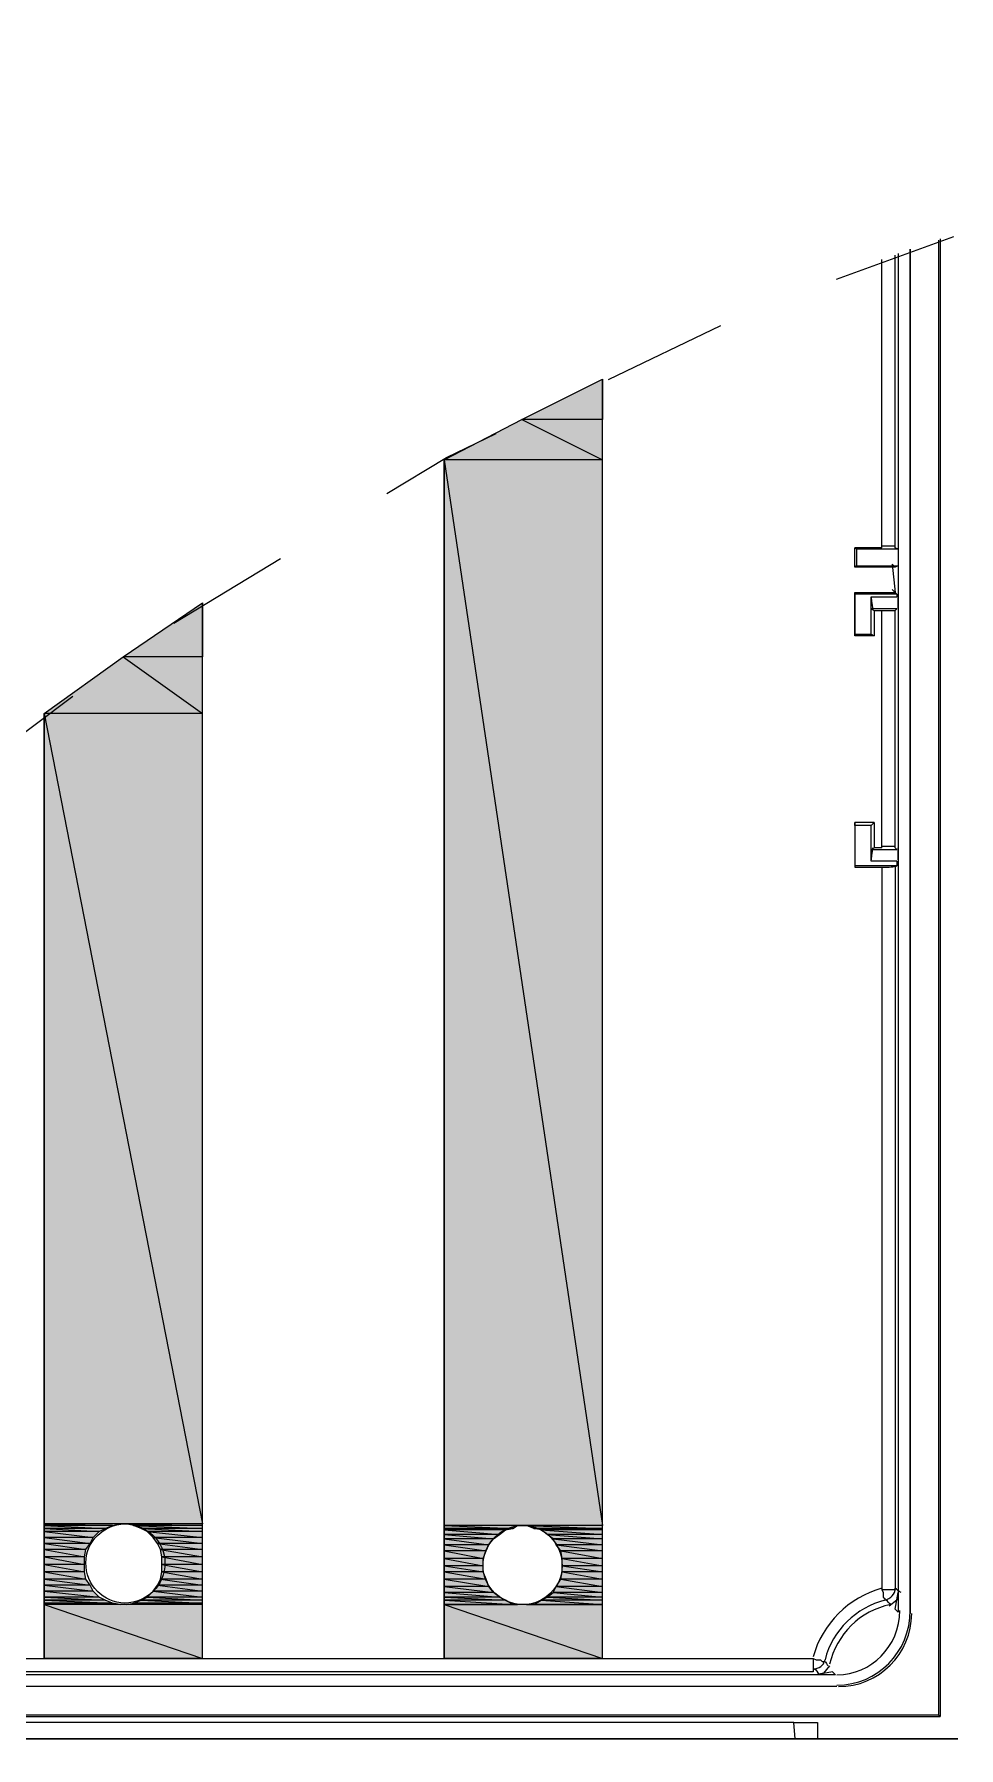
# Model space of a CAD drawing. Header units: metres. Extents: x 2999 to 3164, y 1641 to 1678.
# Drawn here: x 3004.816 to 3005.558, y 1647.654 to 1649.028 of the extents above; entities that cross this region are included whole.
import ezdxf

# ---------------------------------------------------------------- set-up
doc = ezdxf.new("R2010")
doc.units = ezdxf.units.M
doc.linetypes.add('CONTORNO_QUADRO_T', pattern=[0.35, 0.2, -0.15])

msp = doc.modelspace()

# ---------------------------------------------------------------- hatches: boundary and pattern name
at = {"true_color": 0xfecc66}
for points in [[(3005.272, 1648.7515), (3005.272, 1648.7192), (3005.2074, 1648.7192)], [(3004.9512, 1648.5719), (3004.9512, 1648.5288), (3004.8877, 1648.5288)]]:
    msp.add_hatch(color=31, dxfattribs=at).paths.add_polyline_path(points)
h = msp.add_hatch(color=31, dxfattribs=at)
h.paths.add_polyline_path([(3005.272, 1648.7192), (3005.2074, 1648.7192), (3005.272, 1648.6868)])
h.paths.add_polyline_path([(3005.2074, 1648.7192), (3005.272, 1648.6868), (3005.1451, 1648.6868)])
h = msp.add_hatch(color=31, dxfattribs=at)
h.paths.add_polyline_path([(3005.272, 1648.6868), (3005.1451, 1648.6868), (3005.272, 1647.832)])
h.paths.add_polyline_path([(3005.1451, 1648.6868), (3005.272, 1647.832), (3005.1451, 1647.832)])
h = msp.add_hatch(color=31, dxfattribs=at)
h.paths.add_polyline_path([(3004.9512, 1648.5288), (3004.8877, 1648.5288), (3004.9512, 1648.4833)])
h.paths.add_polyline_path([(3004.8877, 1648.5288), (3004.9512, 1648.4833), (3004.8243, 1648.4833)])
h = msp.add_hatch(color=31, dxfattribs=at)
h.paths.add_polyline_path([(3004.9512, 1648.4833), (3004.8243, 1648.4833), (3004.9512, 1647.8332)])
h.paths.add_polyline_path([(3004.8243, 1648.4833), (3004.9512, 1647.8332), (3004.8243, 1647.8332)])
h = msp.add_hatch(color=31, dxfattribs=at)
h.paths.add_polyline_path([(3004.8853, 1647.8332), (3004.8243, 1647.8332), (3004.8793, 1647.832)])
h.paths.add_polyline_path([(3004.8243, 1647.8332), (3004.8793, 1647.832), (3004.8243, 1647.832)])
h = msp.add_hatch(color=31, dxfattribs=at)
h.paths.add_polyline_path([(3004.8793, 1647.832), (3004.8243, 1647.832), (3004.8733, 1647.8296)])
h.paths.add_polyline_path([(3004.8243, 1647.832), (3004.8733, 1647.8296), (3004.8243, 1647.8296)])
h = msp.add_hatch(color=31, dxfattribs=at)
h.paths.add_polyline_path([(3004.8733, 1647.8296), (3004.8243, 1647.8296), (3004.8686, 1647.8272)])
h.paths.add_polyline_path([(3004.8243, 1647.8296), (3004.8686, 1647.8272), (3004.8243, 1647.8272)])
h = msp.add_hatch(color=31, dxfattribs=at)
h.paths.add_polyline_path([(3004.8686, 1647.8272), (3004.8243, 1647.8272), (3004.8638, 1647.8224)])
h.paths.add_polyline_path([(3004.8243, 1647.8272), (3004.8638, 1647.8224), (3004.8243, 1647.8224)])
h = msp.add_hatch(color=31, dxfattribs=at)
h.paths.add_polyline_path([(3004.8638, 1647.8224), (3004.8243, 1647.8224), (3004.8614, 1647.8176)])
h.paths.add_polyline_path([(3004.8243, 1647.8224), (3004.8614, 1647.8176), (3004.8243, 1647.8176)])
h = msp.add_hatch(color=31, dxfattribs=at)
h.paths.add_polyline_path([(3004.9512, 1647.8332), (3004.8901, 1647.8332), (3004.9512, 1647.832)])
h.paths.add_polyline_path([(3004.8901, 1647.8332), (3004.9512, 1647.832), (3004.8961, 1647.832)])
h = msp.add_hatch(color=31, dxfattribs=at)
h.paths.add_polyline_path([(3004.9512, 1647.832), (3004.8961, 1647.832), (3004.9512, 1647.8296)])
h.paths.add_polyline_path([(3004.8961, 1647.832), (3004.9512, 1647.8296), (3004.9021, 1647.8296)])
h = msp.add_hatch(color=31, dxfattribs=at)
h.paths.add_polyline_path([(3004.9512, 1647.8296), (3004.9021, 1647.8296), (3004.9512, 1647.8272)])
h.paths.add_polyline_path([(3004.9021, 1647.8296), (3004.9512, 1647.8272), (3004.9069, 1647.8272)])
h = msp.add_hatch(color=31, dxfattribs=at)
h.paths.add_polyline_path([(3004.9512, 1647.8272), (3004.9069, 1647.8272), (3004.9512, 1647.8224)])
h.paths.add_polyline_path([(3004.9069, 1647.8272), (3004.9512, 1647.8224), (3004.9117, 1647.8224)])
h = msp.add_hatch(color=31, dxfattribs=at)
h.paths.add_polyline_path([(3004.9512, 1647.8224), (3004.9117, 1647.8224), (3004.9512, 1647.8176)])
h.paths.add_polyline_path([(3004.9117, 1647.8224), (3004.9512, 1647.8176), (3004.9152, 1647.8176)])
h = msp.add_hatch(color=31, dxfattribs=at)
h.paths.add_polyline_path([(3005.2038, 1647.832), (3005.1451, 1647.832), (3005.2002, 1647.8296)])
h.paths.add_polyline_path([(3005.1451, 1647.832), (3005.2002, 1647.8296), (3005.1451, 1647.8296)])
h = msp.add_hatch(color=31, dxfattribs=at)
h.paths.add_polyline_path([(3005.2002, 1647.8296), (3005.1451, 1647.8296), (3005.1942, 1647.8284)])
h.paths.add_polyline_path([(3005.1451, 1647.8296), (3005.1942, 1647.8284), (3005.1451, 1647.8284)])
h = msp.add_hatch(color=31, dxfattribs=at)
h.paths.add_polyline_path([(3005.1942, 1647.8284), (3005.1451, 1647.8284), (3005.1894, 1647.8248)])
h.paths.add_polyline_path([(3005.1451, 1647.8284), (3005.1894, 1647.8248), (3005.1451, 1647.8248)])
h = msp.add_hatch(color=31, dxfattribs=at)
h.paths.add_polyline_path([(3005.1894, 1647.8248), (3005.1451, 1647.8248), (3005.1846, 1647.8212)])
h.paths.add_polyline_path([(3005.1451, 1647.8248), (3005.1846, 1647.8212), (3005.1451, 1647.8212)])
h = msp.add_hatch(color=31, dxfattribs=at)
h.paths.add_polyline_path([(3005.272, 1647.832), (3005.211, 1647.832), (3005.272, 1647.8296)])
h.paths.add_polyline_path([(3005.211, 1647.832), (3005.272, 1647.8296), (3005.217, 1647.8296)])
h = msp.add_hatch(color=31, dxfattribs=at)
h.paths.add_polyline_path([(3005.272, 1647.8296), (3005.217, 1647.8296), (3005.272, 1647.8284)])
h.paths.add_polyline_path([(3005.217, 1647.8296), (3005.272, 1647.8284), (3005.2229, 1647.8284)])
h = msp.add_hatch(color=31, dxfattribs=at)
h.paths.add_polyline_path([(3005.272, 1647.8284), (3005.2229, 1647.8284), (3005.272, 1647.8248)])
h.paths.add_polyline_path([(3005.2229, 1647.8284), (3005.272, 1647.8248), (3005.2277, 1647.8248)])
h = msp.add_hatch(color=31, dxfattribs=at)
h.paths.add_polyline_path([(3005.272, 1647.8248), (3005.2277, 1647.8248), (3005.272, 1647.8212)])
h.paths.add_polyline_path([(3005.2277, 1647.8248), (3005.272, 1647.8212), (3005.2325, 1647.8212)])
h = msp.add_hatch(color=31, dxfattribs=at)
h.paths.add_polyline_path([(3004.8614, 1647.8176), (3004.8243, 1647.8176), (3004.8578, 1647.8128)])
h.paths.add_polyline_path([(3004.8243, 1647.8176), (3004.8578, 1647.8128), (3004.8243, 1647.8128)])
h = msp.add_hatch(color=31, dxfattribs=at)
h.paths.add_polyline_path([(3004.8578, 1647.8128), (3004.8243, 1647.8128), (3004.8566, 1647.8068)])
h.paths.add_polyline_path([(3004.8243, 1647.8128), (3004.8566, 1647.8068), (3004.8243, 1647.8068)])
h = msp.add_hatch(color=31, dxfattribs=at)
h.paths.add_polyline_path([(3004.9512, 1647.8176), (3004.9152, 1647.8176), (3004.9512, 1647.8128)])
h.paths.add_polyline_path([(3004.9152, 1647.8176), (3004.9512, 1647.8128), (3004.9176, 1647.8128)])
h = msp.add_hatch(color=31, dxfattribs=at)
h.paths.add_polyline_path([(3004.9512, 1647.8128), (3004.9176, 1647.8128), (3004.9512, 1647.8068)])
h.paths.add_polyline_path([(3004.9176, 1647.8128), (3004.9512, 1647.8068), (3004.9188, 1647.8068)])
h = msp.add_hatch(color=31, dxfattribs=at)
h.paths.add_polyline_path([(3005.1846, 1647.8212), (3005.1451, 1647.8212), (3005.181, 1647.8164)])
h.paths.add_polyline_path([(3005.1451, 1647.8212), (3005.181, 1647.8164), (3005.1451, 1647.8164)])
h = msp.add_hatch(color=31, dxfattribs=at)
h.paths.add_polyline_path([(3005.181, 1647.8164), (3005.1451, 1647.8164), (3005.1787, 1647.8116)])
h.paths.add_polyline_path([(3005.1451, 1647.8164), (3005.1787, 1647.8116), (3005.1451, 1647.8116)])
h = msp.add_hatch(color=31, dxfattribs=at)
h.paths.add_polyline_path([(3005.1787, 1647.8116), (3005.1451, 1647.8116), (3005.1763, 1647.8056)])
h.paths.add_polyline_path([(3005.1451, 1647.8116), (3005.1763, 1647.8056), (3005.1451, 1647.8056)])
h = msp.add_hatch(color=31, dxfattribs=at)
h.paths.add_polyline_path([(3005.272, 1647.8212), (3005.2325, 1647.8212), (3005.272, 1647.8164)])
h.paths.add_polyline_path([(3005.2325, 1647.8212), (3005.272, 1647.8164), (3005.2349, 1647.8164)])
h = msp.add_hatch(color=31, dxfattribs=at)
h.paths.add_polyline_path([(3005.272, 1647.8164), (3005.2349, 1647.8164), (3005.272, 1647.8116)])
h.paths.add_polyline_path([(3005.2349, 1647.8164), (3005.272, 1647.8116), (3005.2385, 1647.8116)])
h = msp.add_hatch(color=31, dxfattribs=at)
h.paths.add_polyline_path([(3005.272, 1647.8116), (3005.2385, 1647.8116), (3005.272, 1647.8056)])
h.paths.add_polyline_path([(3005.2385, 1647.8116), (3005.272, 1647.8056), (3005.2397, 1647.8056)])
h = msp.add_hatch(color=31, dxfattribs=at)
h.paths.add_polyline_path([(3004.8566, 1647.8068), (3004.8243, 1647.8068), (3004.8566, 1647.8008)])
h.paths.add_polyline_path([(3004.8243, 1647.8068), (3004.8566, 1647.8008), (3004.8243, 1647.8008)])
h = msp.add_hatch(color=31, dxfattribs=at)
h.paths.add_polyline_path([(3004.8566, 1647.8008), (3004.8243, 1647.8008), (3004.8566, 1647.7949)])
h.paths.add_polyline_path([(3004.8243, 1647.8008), (3004.8566, 1647.7949), (3004.8243, 1647.7949)])
h = msp.add_hatch(color=31, dxfattribs=at)
h.paths.add_polyline_path([(3004.8566, 1647.7949), (3004.8243, 1647.7949), (3004.8578, 1647.7889)])
h.paths.add_polyline_path([(3004.8243, 1647.7949), (3004.8578, 1647.7889), (3004.8243, 1647.7889)])
h = msp.add_hatch(color=31, dxfattribs=at)
h.paths.add_polyline_path([(3004.9512, 1647.7949), (3004.9188, 1647.7949), (3004.9512, 1647.7889)])
h.paths.add_polyline_path([(3004.9188, 1647.7949), (3004.9512, 1647.7889), (3004.9176, 1647.7889)])
h = msp.add_hatch(color=31, dxfattribs=at)
h.paths.add_polyline_path([(3004.9512, 1647.8068), (3004.9188, 1647.8068), (3004.9512, 1647.8008)])
h.paths.add_polyline_path([(3004.9188, 1647.8068), (3004.9512, 1647.8008), (3004.9188, 1647.8008)])
h = msp.add_hatch(color=31, dxfattribs=at)
h.paths.add_polyline_path([(3004.9512, 1647.8008), (3004.9188, 1647.8008), (3004.9512, 1647.7949)])
h.paths.add_polyline_path([(3004.9188, 1647.8008), (3004.9512, 1647.7949), (3004.9188, 1647.7949)])
h = msp.add_hatch(color=31, dxfattribs=at)
h.paths.add_polyline_path([(3005.1763, 1647.8056), (3005.1451, 1647.8056), (3005.1763, 1647.7996)])
h.paths.add_polyline_path([(3005.1451, 1647.8056), (3005.1763, 1647.7996), (3005.1451, 1647.7996)])
h = msp.add_hatch(color=31, dxfattribs=at)
h.paths.add_polyline_path([(3005.1763, 1647.7996), (3005.1451, 1647.7996), (3005.1763, 1647.7949)])
h.paths.add_polyline_path([(3005.1451, 1647.7996), (3005.1763, 1647.7949), (3005.1451, 1647.7949)])
h = msp.add_hatch(color=31, dxfattribs=at)
h.paths.add_polyline_path([(3005.1763, 1647.7949), (3005.1451, 1647.7949), (3005.1787, 1647.7889)])
h.paths.add_polyline_path([(3005.1451, 1647.7949), (3005.1787, 1647.7889), (3005.1451, 1647.7889)])
h = msp.add_hatch(color=31, dxfattribs=at)
h.paths.add_polyline_path([(3005.272, 1647.7949), (3005.2397, 1647.7949), (3005.272, 1647.7889)])
h.paths.add_polyline_path([(3005.2397, 1647.7949), (3005.272, 1647.7889), (3005.2385, 1647.7889)])
h = msp.add_hatch(color=31, dxfattribs=at)
h.paths.add_polyline_path([(3005.272, 1647.8056), (3005.2397, 1647.8056), (3005.272, 1647.7996)])
h.paths.add_polyline_path([(3005.2397, 1647.8056), (3005.272, 1647.7996), (3005.2397, 1647.7996)])
h = msp.add_hatch(color=31, dxfattribs=at)
h.paths.add_polyline_path([(3005.272, 1647.7996), (3005.2397, 1647.7996), (3005.272, 1647.7949)])
h.paths.add_polyline_path([(3005.2397, 1647.7996), (3005.272, 1647.7949), (3005.2397, 1647.7949)])
h = msp.add_hatch(color=31, dxfattribs=at)
h.paths.add_polyline_path([(3004.8578, 1647.7889), (3004.8243, 1647.7889), (3004.8614, 1647.7841)])
h.paths.add_polyline_path([(3004.8243, 1647.7889), (3004.8614, 1647.7841), (3004.8243, 1647.7841)])
h = msp.add_hatch(color=31, dxfattribs=at)
h.paths.add_polyline_path([(3004.8614, 1647.7841), (3004.8243, 1647.7841), (3004.8638, 1647.7793)])
h.paths.add_polyline_path([(3004.8243, 1647.7841), (3004.8638, 1647.7793), (3004.8243, 1647.7793)])
h = msp.add_hatch(color=31, dxfattribs=at)
h.paths.add_polyline_path([(3004.9512, 1647.7841), (3004.9152, 1647.7841), (3004.9512, 1647.7793)])
h.paths.add_polyline_path([(3004.9152, 1647.7841), (3004.9512, 1647.7793), (3004.9117, 1647.7793)])
h = msp.add_hatch(color=31, dxfattribs=at)
h.paths.add_polyline_path([(3004.9512, 1647.7889), (3004.9176, 1647.7889), (3004.9512, 1647.7841)])
h.paths.add_polyline_path([(3004.9176, 1647.7889), (3004.9512, 1647.7841), (3004.9152, 1647.7841)])
h = msp.add_hatch(color=31, dxfattribs=at)
h.paths.add_polyline_path([(3005.1787, 1647.7889), (3005.1451, 1647.7889), (3005.181, 1647.7829)])
h.paths.add_polyline_path([(3005.1451, 1647.7889), (3005.181, 1647.7829), (3005.1451, 1647.7829)])
h = msp.add_hatch(color=31, dxfattribs=at)
h.paths.add_polyline_path([(3005.181, 1647.7829), (3005.1451, 1647.7829), (3005.1846, 1647.7781)])
h.paths.add_polyline_path([(3005.1451, 1647.7829), (3005.1846, 1647.7781), (3005.1451, 1647.7781)])
h = msp.add_hatch(color=31, dxfattribs=at)
h.paths.add_polyline_path([(3005.272, 1647.7829), (3005.2349, 1647.7829), (3005.272, 1647.7781)])
h.paths.add_polyline_path([(3005.2349, 1647.7829), (3005.272, 1647.7781), (3005.2325, 1647.7781)])
h = msp.add_hatch(color=31, dxfattribs=at)
h.paths.add_polyline_path([(3005.272, 1647.7889), (3005.2385, 1647.7889), (3005.272, 1647.7829)])
h.paths.add_polyline_path([(3005.2385, 1647.7889), (3005.272, 1647.7829), (3005.2349, 1647.7829)])
h = msp.add_hatch(color=31, dxfattribs=at)
h.paths.add_polyline_path([(3004.8638, 1647.7793), (3004.8243, 1647.7793), (3004.8686, 1647.7745)])
h.paths.add_polyline_path([(3004.8243, 1647.7793), (3004.8686, 1647.7745), (3004.8243, 1647.7745)])
h = msp.add_hatch(color=31, dxfattribs=at)
h.paths.add_polyline_path([(3004.8686, 1647.7745), (3004.8243, 1647.7745), (3004.8733, 1647.7721)])
h.paths.add_polyline_path([(3004.8243, 1647.7745), (3004.8733, 1647.7721), (3004.8243, 1647.7721)])
h = msp.add_hatch(color=31, dxfattribs=at)
h.paths.add_polyline_path([(3004.8733, 1647.7721), (3004.8243, 1647.7721), (3004.8793, 1647.7697)])
h.paths.add_polyline_path([(3004.8243, 1647.7721), (3004.8793, 1647.7697), (3004.8243, 1647.7697)])
h = msp.add_hatch(color=31, dxfattribs=at)
h.paths.add_polyline_path([(3004.8793, 1647.7697), (3004.8243, 1647.7697), (3004.8853, 1647.7685)])
h.paths.add_polyline_path([(3004.8243, 1647.7697), (3004.8853, 1647.7685), (3004.8243, 1647.7685)])
h = msp.add_hatch(color=31, dxfattribs=at)
h.paths.add_polyline_path([(3004.9512, 1647.7685), (3004.8243, 1647.7685), (3004.9512, 1647.7254)])
h.paths.add_polyline_path([(3004.8243, 1647.7685), (3004.9512, 1647.7254), (3004.8243, 1647.7254)])
h = msp.add_hatch(color=31, dxfattribs=at)
h.paths.add_polyline_path([(3004.9512, 1647.7697), (3004.8961, 1647.7697), (3004.9512, 1647.7685)])
h.paths.add_polyline_path([(3004.8961, 1647.7697), (3004.9512, 1647.7685), (3004.8901, 1647.7685)])
h = msp.add_hatch(color=31, dxfattribs=at)
h.paths.add_polyline_path([(3004.9512, 1647.7721), (3004.9021, 1647.7721), (3004.9512, 1647.7697)])
h.paths.add_polyline_path([(3004.9021, 1647.7721), (3004.9512, 1647.7697), (3004.8961, 1647.7697)])
h = msp.add_hatch(color=31, dxfattribs=at)
h.paths.add_polyline_path([(3004.9512, 1647.7745), (3004.9069, 1647.7745), (3004.9512, 1647.7721)])
h.paths.add_polyline_path([(3004.9069, 1647.7745), (3004.9512, 1647.7721), (3004.9021, 1647.7721)])
h = msp.add_hatch(color=31, dxfattribs=at)
h.paths.add_polyline_path([(3004.9512, 1647.7793), (3004.9117, 1647.7793), (3004.9512, 1647.7745)])
h.paths.add_polyline_path([(3004.9117, 1647.7793), (3004.9512, 1647.7745), (3004.9069, 1647.7745)])
h = msp.add_hatch(color=31, dxfattribs=at)
h.paths.add_polyline_path([(3005.1846, 1647.7781), (3005.1451, 1647.7781), (3005.1894, 1647.7745)])
h.paths.add_polyline_path([(3005.1451, 1647.7781), (3005.1894, 1647.7745), (3005.1451, 1647.7745)])
h = msp.add_hatch(color=31, dxfattribs=at)
h.paths.add_polyline_path([(3005.1894, 1647.7745), (3005.1451, 1647.7745), (3005.1942, 1647.7721)])
h.paths.add_polyline_path([(3005.1451, 1647.7745), (3005.1942, 1647.7721), (3005.1451, 1647.7721)])
h = msp.add_hatch(color=31, dxfattribs=at)
h.paths.add_polyline_path([(3005.1942, 1647.7721), (3005.1451, 1647.7721), (3005.2002, 1647.7685)])
h.paths.add_polyline_path([(3005.1451, 1647.7721), (3005.2002, 1647.7685), (3005.1451, 1647.7685)])
h = msp.add_hatch(color=31, dxfattribs=at)
h.paths.add_polyline_path([(3005.2038, 1647.7685), (3005.1451, 1647.7685)])
h.paths.add_polyline_path([(3005.2038, 1647.7685), (3005.1451, 1647.7685), (3005.2002, 1647.7685)])
h = msp.add_hatch(color=31, dxfattribs=at)
h.paths.add_polyline_path([(3005.272, 1647.7685), (3005.1451, 1647.7685), (3005.272, 1647.7254)])
h.paths.add_polyline_path([(3005.1451, 1647.7685), (3005.272, 1647.7254), (3005.1451, 1647.7254)])
h = msp.add_hatch(color=31, dxfattribs=at)
h.paths.add_polyline_path([(3005.272, 1647.7721), (3005.2229, 1647.7721), (3005.272, 1647.7685)])
h.paths.add_polyline_path([(3005.2229, 1647.7721), (3005.272, 1647.7685), (3005.217, 1647.7685)])
h = msp.add_hatch(color=31, dxfattribs=at)
h.paths.add_polyline_path([(3005.272, 1647.7745), (3005.2277, 1647.7745), (3005.272, 1647.7721)])
h.paths.add_polyline_path([(3005.2277, 1647.7745), (3005.272, 1647.7721), (3005.2229, 1647.7721)])
h = msp.add_hatch(color=31, dxfattribs=at)
h.paths.add_polyline_path([(3005.272, 1647.7781), (3005.2325, 1647.7781), (3005.272, 1647.7745)])
h.paths.add_polyline_path([(3005.2325, 1647.7781), (3005.272, 1647.7745), (3005.2277, 1647.7745)])

# ---------------------------------------------------------------- linework, layer by layer
at = {"color": 7, "linetype": 'Continuous', "lineweight": 20, "true_color": 0x000007}
msp.add_lwpolyline([(3005.5187, 1647.7625), (3005.5187, 1648.8557), (3005.5187, 1647.7613)], close=True, dxfattribs=at)
for points in [[(3005.5414, 1648.8628), (3005.5414, 1647.6799), (3005.5414, 1647.6799)], [(3005.5426, 1648.864), (3005.5426, 1647.6787), (3005.5426, 1647.6787)], [(3005.4959, 1648.6162), (3005.4959, 1648.8473), (3005.4959, 1648.8473)], [(3005.5091, 1648.615), (3005.5067, 1648.6162), (3005.5067, 1648.8509)], [(3005.5091, 1648.8521), (3005.5091, 1647.7625), (3005.5091, 1647.7625)], [(3005.272, 1647.7254), (3005.272, 1648.7515), (3005.272, 1648.7515)], [(3005.1451, 1648.6868), (3005.1451, 1647.7254), (3005.1451, 1647.7254)], [(3005.4959, 1648.6162), (3005.4744, 1648.6162), (3005.4744, 1648.6162)], [(3005.4756, 1648.615), (3005.4744, 1648.6162), (3005.4744, 1648.6162)], [(3005.4756, 1648.6018), (3005.4744, 1648.6006), (3005.4744, 1648.6162)], [(3005.5091, 1648.615), (3005.4756, 1648.615), (3005.4756, 1648.6018), (3005.5091, 1648.6018)], [(3005.5091, 1648.615), (3005.5091, 1648.6018), (3005.5067, 1648.6006), (3005.5043, 1648.603), (3005.5067, 1648.5803), (3005.5043, 1648.5827), (3005.5079, 1648.5791), (3005.5079, 1648.5767)], [(3005.5067, 1648.6006), (3005.4744, 1648.6006), (3005.4744, 1648.6006)], [(3005.4744, 1648.5791), (3005.4744, 1648.5803), (3005.4744, 1648.5803)], [(3005.4744, 1648.5468), (3005.4744, 1648.5456), (3005.4744, 1648.5803)], [(3005.4744, 1648.5803), (3005.5067, 1648.5803), (3005.5067, 1648.5803)], [(3005.5079, 1648.5791), (3005.4744, 1648.5791), (3005.4744, 1648.5468), (3005.4875, 1648.5468)], [(3004.9512, 1647.7254), (3004.9512, 1648.5719), (3004.9512, 1648.5719)], [(3005.4875, 1648.5468), (3005.4875, 1648.5767), (3005.5079, 1648.5767)], [(3005.5079, 1648.5671), (3005.4875, 1648.5671), (3005.4899, 1648.5659), (3005.4899, 1648.5456)], [(3005.4899, 1648.5659), (3005.4959, 1648.5659), (3005.4959, 1648.5659)], [(3005.4959, 1648.3755), (3005.4959, 1648.5659), (3005.4959, 1648.5659)], [(3005.5079, 1648.3743), (3005.5067, 1648.3755), (3005.5067, 1648.5659), (3005.5079, 1648.5671)], [(3005.4875, 1648.5468), (3005.4899, 1648.5456), (3005.4744, 1648.5456)], [(3004.8243, 1648.4833), (3004.8243, 1647.7254), (3004.8243, 1647.7254)], [(3005.4744, 1648.3935), (3005.4744, 1648.3959), (3005.4744, 1648.36)], [(3005.4899, 1648.3959), (3005.4744, 1648.3959), (3005.4744, 1648.3959)], [(3005.4875, 1648.3935), (3005.4744, 1648.3935), (3005.4744, 1648.3612)], [(3005.4875, 1648.3648), (3005.4875, 1648.3935), (3005.4899, 1648.3959), (3005.4899, 1648.3755)], [(3005.4875, 1648.3743), (3005.4899, 1648.3755), (3005.4899, 1648.3755)], [(3005.4875, 1648.3743), (3005.5079, 1648.3743), (3005.5079, 1648.3743)], [(3005.4959, 1648.3755), (3005.4899, 1648.3755), (3005.4899, 1648.3755)], [(3005.5079, 1648.3612), (3005.4744, 1648.3612), (3005.4744, 1648.36)], [(3005.4744, 1648.36), (3005.4959, 1648.36), (3005.4959, 1648.36)], [(3005.5079, 1648.3648), (3005.4875, 1648.3648), (3005.4875, 1648.3648)], [(3005.4959, 1648.36), (3005.4959, 1647.7805), (3005.5067, 1647.7805)], [(3005.5079, 1648.3648), (3005.5079, 1648.3612), (3005.5067, 1648.36), (3005.5067, 1647.7805)], [(3005.4959, 1647.7805), (3005.4971, 1647.7781), (3005.4971, 1647.7757), (3005.4971, 1647.7745), (3005.4983, 1647.7733), (3005.4983, 1647.7721)], [(3005.5091, 1647.7781), (3005.5079, 1647.7721), (3005.5019, 1647.7673)], [(3005.5091, 1647.7625), (3005.5067, 1647.7649), (3005.5091, 1647.7781)], [(3005.4588, 1647.7122), (3004.1059, 1647.7122), (3004.1059, 1647.7122)], [(3005.4409, 1647.7146), (3004.7428, 1647.7146), (3004.7357, 1647.7122), (3004.7237, 1647.7122)], [(3004.7536, 1647.7254), (3005.4409, 1647.7254), (3005.4409, 1647.7254)], [(3005.4409, 1647.7254), (3005.4432, 1647.7242), (3005.4444, 1647.7242), (3005.4468, 1647.7242), (3005.448, 1647.723), (3005.4492, 1647.723)], [(3005.4409, 1647.7254), (3005.4409, 1647.7146), (3005.4409, 1647.7146)], [(3005.454, 1647.7194), (3005.4492, 1647.7134), (3005.4432, 1647.7122)], [(3005.4588, 1647.7122), (3005.4564, 1647.7146), (3005.4432, 1647.7122)], [(3005.46, 1647.7027), (3004.0999, 1647.7027), (3004.0999, 1647.7027)], [(3005.4588, 1647.7027), (3004.1011, 1647.7027), (3004.1011, 1647.7027)], [(3005.46, 1647.7027), (3005.4588, 1647.7027), (3005.4588, 1647.7027)], [(3005.4253, 1647.6739), (3004.0831, 1647.6739), (3004.0831, 1647.6739)], [(3004.8075, 1647.6787), (3005.5426, 1647.6787), (3005.5414, 1647.6799), (3004.0855, 1647.6799)], [(3005.4265, 1647.6608), (3005.4253, 1647.6739), (3005.4444, 1647.6739), (3005.4444, 1647.6608)], [(3004.0748, 1647.6608), (3005.557, 1647.6608), (3005.557, 1647.6608)], [(3005.557, 1647.6608), (3004.8075, 1647.6608), (3004.8075, 1647.6608)]]:
    msp.add_lwpolyline(points, dxfattribs=at)
at = {"color": 31, "linetype": 'Continuous', "lineweight": -2, "true_color": 0xfecc66}
for points in [[(3005.272, 1648.7515), (3005.272, 1648.7192), (3005.2074, 1648.7192)], [(3005.2074, 1648.7192), (3005.272, 1648.6868), (3005.1451, 1648.6868)], [(3005.272, 1648.7192), (3005.2074, 1648.7192), (3005.272, 1648.6868)], [(3005.272, 1648.6868), (3005.1451, 1648.6868), (3005.272, 1647.832)], [(3005.1451, 1648.6868), (3005.272, 1647.832), (3005.1451, 1647.832)], [(3004.9512, 1648.5719), (3004.9512, 1648.5288), (3004.8877, 1648.5288)], [(3004.8877, 1648.5288), (3004.9512, 1648.4833), (3004.8243, 1648.4833)], [(3004.9512, 1648.5288), (3004.8877, 1648.5288), (3004.9512, 1648.4833)], [(3004.9512, 1648.4833), (3004.8243, 1648.4833), (3004.9512, 1647.8332)], [(3004.8243, 1648.4833), (3004.9512, 1647.8332), (3004.8243, 1647.8332)], [(3004.8853, 1647.8332), (3004.8243, 1647.8332), (3004.8793, 1647.832)], [(3004.8243, 1647.8332), (3004.8793, 1647.832), (3004.8243, 1647.832)], [(3004.8793, 1647.832), (3004.8243, 1647.832), (3004.8733, 1647.8296)], [(3004.8243, 1647.832), (3004.8733, 1647.8296), (3004.8243, 1647.8296)], [(3004.8733, 1647.8296), (3004.8243, 1647.8296), (3004.8686, 1647.8272)], [(3004.8243, 1647.8296), (3004.8686, 1647.8272), (3004.8243, 1647.8272)], [(3004.8686, 1647.8272), (3004.8243, 1647.8272), (3004.8638, 1647.8224)], [(3004.8243, 1647.8272), (3004.8638, 1647.8224), (3004.8243, 1647.8224)], [(3004.8638, 1647.8224), (3004.8243, 1647.8224), (3004.8614, 1647.8176)], [(3004.8243, 1647.8224), (3004.8614, 1647.8176), (3004.8243, 1647.8176)], [(3004.9512, 1647.8332), (3004.8901, 1647.8332), (3004.9512, 1647.832)], [(3004.8901, 1647.8332), (3004.9512, 1647.832), (3004.8961, 1647.832)], [(3004.9512, 1647.832), (3004.8961, 1647.832), (3004.9512, 1647.8296)], [(3004.8961, 1647.832), (3004.9512, 1647.8296), (3004.9021, 1647.8296)], [(3004.9512, 1647.8296), (3004.9021, 1647.8296), (3004.9512, 1647.8272)], [(3004.9021, 1647.8296), (3004.9512, 1647.8272), (3004.9069, 1647.8272)], [(3004.9512, 1647.8272), (3004.9069, 1647.8272), (3004.9512, 1647.8224)], [(3004.9069, 1647.8272), (3004.9512, 1647.8224), (3004.9117, 1647.8224)], [(3004.9512, 1647.8224), (3004.9117, 1647.8224), (3004.9512, 1647.8176)], [(3004.9117, 1647.8224), (3004.9512, 1647.8176), (3004.9152, 1647.8176)], [(3005.2038, 1647.832), (3005.1451, 1647.832), (3005.2002, 1647.8296)], [(3005.1451, 1647.832), (3005.2002, 1647.8296), (3005.1451, 1647.8296)], [(3005.2002, 1647.8296), (3005.1451, 1647.8296), (3005.1942, 1647.8284)], [(3005.1451, 1647.8296), (3005.1942, 1647.8284), (3005.1451, 1647.8284)], [(3005.1942, 1647.8284), (3005.1451, 1647.8284), (3005.1894, 1647.8248)], [(3005.1451, 1647.8284), (3005.1894, 1647.8248), (3005.1451, 1647.8248)], [(3005.1894, 1647.8248), (3005.1451, 1647.8248), (3005.1846, 1647.8212)], [(3005.1451, 1647.8248), (3005.1846, 1647.8212), (3005.1451, 1647.8212)], [(3005.272, 1647.832), (3005.211, 1647.832), (3005.272, 1647.8296)], [(3005.211, 1647.832), (3005.272, 1647.8296), (3005.217, 1647.8296)], [(3005.272, 1647.8296), (3005.217, 1647.8296), (3005.272, 1647.8284)], [(3005.217, 1647.8296), (3005.272, 1647.8284), (3005.2229, 1647.8284)], [(3005.272, 1647.8284), (3005.2229, 1647.8284), (3005.272, 1647.8248)], [(3005.2229, 1647.8284), (3005.272, 1647.8248), (3005.2277, 1647.8248)], [(3005.272, 1647.8248), (3005.2277, 1647.8248), (3005.272, 1647.8212)], [(3005.2277, 1647.8248), (3005.272, 1647.8212), (3005.2325, 1647.8212)], [(3004.8614, 1647.8176), (3004.8243, 1647.8176), (3004.8578, 1647.8128)], [(3004.8243, 1647.8176), (3004.8578, 1647.8128), (3004.8243, 1647.8128)], [(3004.8578, 1647.8128), (3004.8243, 1647.8128), (3004.8566, 1647.8068)], [(3004.8243, 1647.8128), (3004.8566, 1647.8068), (3004.8243, 1647.8068)], [(3004.9512, 1647.8176), (3004.9152, 1647.8176), (3004.9512, 1647.8128)], [(3004.9152, 1647.8176), (3004.9512, 1647.8128), (3004.9176, 1647.8128)], [(3004.9512, 1647.8128), (3004.9176, 1647.8128), (3004.9512, 1647.8068)], [(3004.9176, 1647.8128), (3004.9512, 1647.8068), (3004.9188, 1647.8068)], [(3005.1846, 1647.8212), (3005.1451, 1647.8212), (3005.181, 1647.8164)], [(3005.1451, 1647.8212), (3005.181, 1647.8164), (3005.1451, 1647.8164)], [(3005.181, 1647.8164), (3005.1451, 1647.8164), (3005.1787, 1647.8116)], [(3005.1451, 1647.8164), (3005.1787, 1647.8116), (3005.1451, 1647.8116)], [(3005.1787, 1647.8116), (3005.1451, 1647.8116), (3005.1763, 1647.8056)], [(3005.1451, 1647.8116), (3005.1763, 1647.8056), (3005.1451, 1647.8056)], [(3005.272, 1647.8212), (3005.2325, 1647.8212), (3005.272, 1647.8164)], [(3005.2325, 1647.8212), (3005.272, 1647.8164), (3005.2349, 1647.8164)], [(3005.272, 1647.8164), (3005.2349, 1647.8164), (3005.272, 1647.8116)], [(3005.2349, 1647.8164), (3005.272, 1647.8116), (3005.2385, 1647.8116)], [(3005.272, 1647.8116), (3005.2385, 1647.8116), (3005.272, 1647.8056)], [(3005.2385, 1647.8116), (3005.272, 1647.8056), (3005.2397, 1647.8056)], [(3004.8566, 1647.8068), (3004.8243, 1647.8068), (3004.8566, 1647.8008)], [(3004.8243, 1647.8068), (3004.8566, 1647.8008), (3004.8243, 1647.8008)], [(3004.8566, 1647.8008), (3004.8243, 1647.8008), (3004.8566, 1647.7949)], [(3004.8243, 1647.8008), (3004.8566, 1647.7949), (3004.8243, 1647.7949)], [(3004.8566, 1647.7949), (3004.8243, 1647.7949), (3004.8578, 1647.7889)], [(3004.8243, 1647.7949), (3004.8578, 1647.7889), (3004.8243, 1647.7889)], [(3004.9188, 1647.7949), (3004.9512, 1647.7889), (3004.9176, 1647.7889)], [(3004.9512, 1647.8068), (3004.9188, 1647.8068), (3004.9512, 1647.8008)], [(3004.9188, 1647.8068), (3004.9512, 1647.8008), (3004.9188, 1647.8008)], [(3004.9512, 1647.8008), (3004.9188, 1647.8008), (3004.9512, 1647.7949)], [(3004.9188, 1647.8008), (3004.9512, 1647.7949), (3004.9188, 1647.7949)], [(3004.9512, 1647.7949), (3004.9188, 1647.7949), (3004.9512, 1647.7889)], [(3005.1763, 1647.8056), (3005.1451, 1647.8056), (3005.1763, 1647.7996)], [(3005.1451, 1647.8056), (3005.1763, 1647.7996), (3005.1451, 1647.7996)], [(3005.1763, 1647.7996), (3005.1451, 1647.7996), (3005.1763, 1647.7949)], [(3005.1451, 1647.7996), (3005.1763, 1647.7949), (3005.1451, 1647.7949)], [(3005.1763, 1647.7949), (3005.1451, 1647.7949), (3005.1787, 1647.7889)], [(3005.1451, 1647.7949), (3005.1787, 1647.7889), (3005.1451, 1647.7889)], [(3005.2397, 1647.7949), (3005.272, 1647.7889), (3005.2385, 1647.7889)], [(3005.272, 1647.8056), (3005.2397, 1647.8056), (3005.272, 1647.7996)], [(3005.2397, 1647.8056), (3005.272, 1647.7996), (3005.2397, 1647.7996)], [(3005.272, 1647.7996), (3005.2397, 1647.7996), (3005.272, 1647.7949)], [(3005.2397, 1647.7996), (3005.272, 1647.7949), (3005.2397, 1647.7949)], [(3005.272, 1647.7949), (3005.2397, 1647.7949), (3005.272, 1647.7889)], [(3004.8578, 1647.7889), (3004.8243, 1647.7889), (3004.8614, 1647.7841)], [(3004.8243, 1647.7889), (3004.8614, 1647.7841), (3004.8243, 1647.7841)], [(3004.8614, 1647.7841), (3004.8243, 1647.7841), (3004.8638, 1647.7793)], [(3004.8243, 1647.7841), (3004.8638, 1647.7793), (3004.8243, 1647.7793)], [(3004.9152, 1647.7841), (3004.9512, 1647.7793), (3004.9117, 1647.7793)], [(3004.9176, 1647.7889), (3004.9512, 1647.7841), (3004.9152, 1647.7841)], [(3004.9512, 1647.7841), (3004.9152, 1647.7841), (3004.9512, 1647.7793)], [(3004.9512, 1647.7889), (3004.9176, 1647.7889), (3004.9512, 1647.7841)], [(3005.1787, 1647.7889), (3005.1451, 1647.7889), (3005.181, 1647.7829)], [(3005.1451, 1647.7889), (3005.181, 1647.7829), (3005.1451, 1647.7829)], [(3005.181, 1647.7829), (3005.1451, 1647.7829), (3005.1846, 1647.7781)], [(3005.1451, 1647.7829), (3005.1846, 1647.7781), (3005.1451, 1647.7781)], [(3005.2349, 1647.7829), (3005.272, 1647.7781), (3005.2325, 1647.7781)], [(3005.2385, 1647.7889), (3005.272, 1647.7829), (3005.2349, 1647.7829)], [(3005.272, 1647.7829), (3005.2349, 1647.7829), (3005.272, 1647.7781)], [(3005.272, 1647.7889), (3005.2385, 1647.7889), (3005.272, 1647.7829)], [(3004.8638, 1647.7793), (3004.8243, 1647.7793), (3004.8686, 1647.7745)], [(3004.8243, 1647.7793), (3004.8686, 1647.7745), (3004.8243, 1647.7745)], [(3004.8686, 1647.7745), (3004.8243, 1647.7745), (3004.8733, 1647.7721)], [(3004.8243, 1647.7745), (3004.8733, 1647.7721), (3004.8243, 1647.7721)], [(3004.8733, 1647.7721), (3004.8243, 1647.7721), (3004.8793, 1647.7697)], [(3004.8243, 1647.7721), (3004.8793, 1647.7697), (3004.8243, 1647.7697)], [(3004.8793, 1647.7697), (3004.8243, 1647.7697), (3004.8853, 1647.7685)], [(3004.8243, 1647.7697), (3004.8853, 1647.7685), (3004.8243, 1647.7685)], [(3004.9512, 1647.7685), (3004.8243, 1647.7685), (3004.9512, 1647.7254)], [(3004.8243, 1647.7685), (3004.9512, 1647.7254), (3004.8243, 1647.7254)], [(3004.8961, 1647.7697), (3004.9512, 1647.7685), (3004.8901, 1647.7685)], [(3004.9021, 1647.7721), (3004.9512, 1647.7697), (3004.8961, 1647.7697)], [(3004.9512, 1647.7697), (3004.8961, 1647.7697), (3004.9512, 1647.7685)], [(3004.9069, 1647.7745), (3004.9512, 1647.7721), (3004.9021, 1647.7721)], [(3004.9512, 1647.7721), (3004.9021, 1647.7721), (3004.9512, 1647.7697)], [(3004.9117, 1647.7793), (3004.9512, 1647.7745), (3004.9069, 1647.7745)], [(3004.9512, 1647.7745), (3004.9069, 1647.7745), (3004.9512, 1647.7721)], [(3004.9512, 1647.7793), (3004.9117, 1647.7793), (3004.9512, 1647.7745)], [(3005.1846, 1647.7781), (3005.1451, 1647.7781), (3005.1894, 1647.7745)], [(3005.1451, 1647.7781), (3005.1894, 1647.7745), (3005.1451, 1647.7745)], [(3005.1894, 1647.7745), (3005.1451, 1647.7745), (3005.1942, 1647.7721)], [(3005.1451, 1647.7745), (3005.1942, 1647.7721), (3005.1451, 1647.7721)], [(3005.1942, 1647.7721), (3005.1451, 1647.7721), (3005.2002, 1647.7685)], [(3005.1451, 1647.7721), (3005.2002, 1647.7685), (3005.1451, 1647.7685)], [(3005.2038, 1647.7685), (3005.2038, 1647.7685), (3005.1451, 1647.7685)], [(3005.2038, 1647.7685), (3005.1451, 1647.7685), (3005.2002, 1647.7685)], [(3005.272, 1647.7685), (3005.1451, 1647.7685), (3005.272, 1647.7254)], [(3005.1451, 1647.7685), (3005.272, 1647.7254), (3005.1451, 1647.7254)], [(3005.217, 1647.7685), (3005.272, 1647.7685), (3005.211, 1647.7685)], [(3005.2229, 1647.7721), (3005.272, 1647.7685), (3005.217, 1647.7685)], [(3005.272, 1647.7685), (3005.217, 1647.7685)], [(3005.2277, 1647.7745), (3005.272, 1647.7721), (3005.2229, 1647.7721)], [(3005.272, 1647.7721), (3005.2229, 1647.7721), (3005.272, 1647.7685)], [(3005.2325, 1647.7781), (3005.272, 1647.7745), (3005.2277, 1647.7745)], [(3005.272, 1647.7745), (3005.2277, 1647.7745), (3005.272, 1647.7721)], [(3005.272, 1647.7781), (3005.2325, 1647.7781), (3005.272, 1647.7745)]]:
    msp.add_lwpolyline(points, close=True, dxfattribs=at)
at = {"color": 30, "linetype": 'CONTORNO_QUADRO_T', "lineweight": 20, "ltscale": 0.1}
msp.add_open_spline([(3009.3009, 1646.2156), (3009.3009, 1647.7685), (3008.0413, 1649.0281), (3006.4873, 1649.0281), (3006.4873, 1649.0281), (3004.9344, 1649.0281), (3003.6749, 1647.7685), (3003.6749, 1646.2156), (3003.6749, 1646.2156), (3003.6749, 1644.6616), (3004.9344, 1643.402), (3006.4873, 1643.402), (3006.4873, 1643.402), (3008.0413, 1643.402), (3009.3009, 1644.6616), (3009.3009, 1646.2156)], degree=3, knots=[0, 0, 0, 0, 0.0625, 0.0625, 0.0625, 0.062501, 0.125, 0.125, 0.125, 0.125001, 0.1875, 0.1875, 0.1875, 0.187501, 1, 1, 1, 1], dxfattribs=at)
at = {"color": 7, "linetype": 'Continuous', "lineweight": 20, "true_color": 0x000007}
for points in [[(3005.5067, 1648.6174), (3005.5067, 1648.6174), (3005.5019, 1648.6174), (3005.4959, 1648.6174)], [(3005.4875, 1648.5767), (3005.4875, 1648.5719), (3005.4887, 1648.5671), (3005.4887, 1648.5671)], [(3005.4959, 1648.5659), (3005.5019, 1648.5659), (3005.5067, 1648.5659), (3005.5067, 1648.5659)], [(3005.5091, 1648.5671), (3005.5091, 1648.5671), (3005.5091, 1648.5719), (3005.5091, 1648.5767)], [(3005.4887, 1648.3755), (3005.4887, 1648.3755), (3005.4875, 1648.3708), (3005.4875, 1648.366)], [(3005.5067, 1648.3767), (3005.5067, 1648.3767), (3005.5019, 1648.3767), (3005.4959, 1648.3767)], [(3005.5091, 1648.366), (3005.5091, 1648.3708), (3005.5091, 1648.3755), (3005.5091, 1648.3755)], [(3005.4959, 1648.36), (3005.5019, 1648.36), (3005.5067, 1648.36), (3005.5067, 1648.3612)], [(3005.4959, 1647.7817), (3005.4696, 1647.7745), (3005.448, 1647.753), (3005.4409, 1647.7266)], [(3005.4983, 1647.7721), (3005.5031, 1647.7733), (3005.5067, 1647.7769), (3005.5067, 1647.7817)], [(3005.5115, 1647.7781), (3005.5091, 1647.7793), (3005.5079, 1647.7805), (3005.5067, 1647.7817)], [(3005.4983, 1647.7721), (3005.4756, 1647.7661), (3005.4564, 1647.7482), (3005.4504, 1647.7242)], [(3005.5031, 1647.7685), (3005.478, 1647.7637), (3005.46, 1647.7446), (3005.454, 1647.7206)], [(3005.5031, 1647.7685), (3005.5019, 1647.7697), (3005.5007, 1647.7709), (3005.4995, 1647.7721)], [(3005.46, 1647.7039), (3005.4923, 1647.7039), (3005.5187, 1647.7302), (3005.5187, 1647.7637)], [(3005.46, 1647.7122), (3005.4875, 1647.7122), (3005.5103, 1647.735), (3005.5103, 1647.7637)], [(3005.46, 1647.7122), (3005.4875, 1647.7122), (3005.5103, 1647.735), (3005.5103, 1647.7637)], [(3005.4612, 1647.7027), (3005.4935, 1647.7027), (3005.5199, 1647.729), (3005.5199, 1647.7613)], [(3005.4409, 1647.717), (3005.4456, 1647.717), (3005.4492, 1647.7194), (3005.4504, 1647.7242)], [(3005.4421, 1647.717), (3005.4432, 1647.7158), (3005.4444, 1647.7146), (3005.4456, 1647.7122)], [(3005.4504, 1647.723), (3005.4516, 1647.7218), (3005.4516, 1647.7206), (3005.4528, 1647.7194)]]:
    msp.add_open_spline(points, degree=3, dxfattribs=at)
for points in [[(3004.9212, 1647.802), (3004.9212, 1647.8188), (3004.9069, 1647.8332), (3004.8889, 1647.8332), (3004.8889, 1647.8332), (3004.8721, 1647.8332), (3004.8578, 1647.8188), (3004.8578, 1647.802), (3004.8578, 1647.802), (3004.8578, 1647.7841), (3004.8721, 1647.7697), (3004.8889, 1647.7697), (3004.8889, 1647.7697), (3004.9069, 1647.7697), (3004.9212, 1647.7841), (3004.9212, 1647.802)], [(3005.2397, 1647.7996), (3005.2397, 1647.8176), (3005.2253, 1647.832), (3005.2086, 1647.832), (3005.2086, 1647.832), (3005.1906, 1647.832), (3005.1763, 1647.8176), (3005.1763, 1647.7996), (3005.1763, 1647.7996), (3005.1763, 1647.7829), (3005.1906, 1647.7685), (3005.2086, 1647.7685), (3005.2086, 1647.7685), (3005.2253, 1647.7685), (3005.2397, 1647.7829), (3005.2397, 1647.7996)]]:
    msp.add_open_spline(points, degree=3, knots=[0, 0, 0, 0, 0.0625, 0.0625, 0.0625, 0.062501, 0.125, 0.125, 0.125, 0.125001, 0.1875, 0.1875, 0.1875, 0.187501, 1, 1, 1, 1], dxfattribs=at)

doc.saveas('drawing.dxf')
